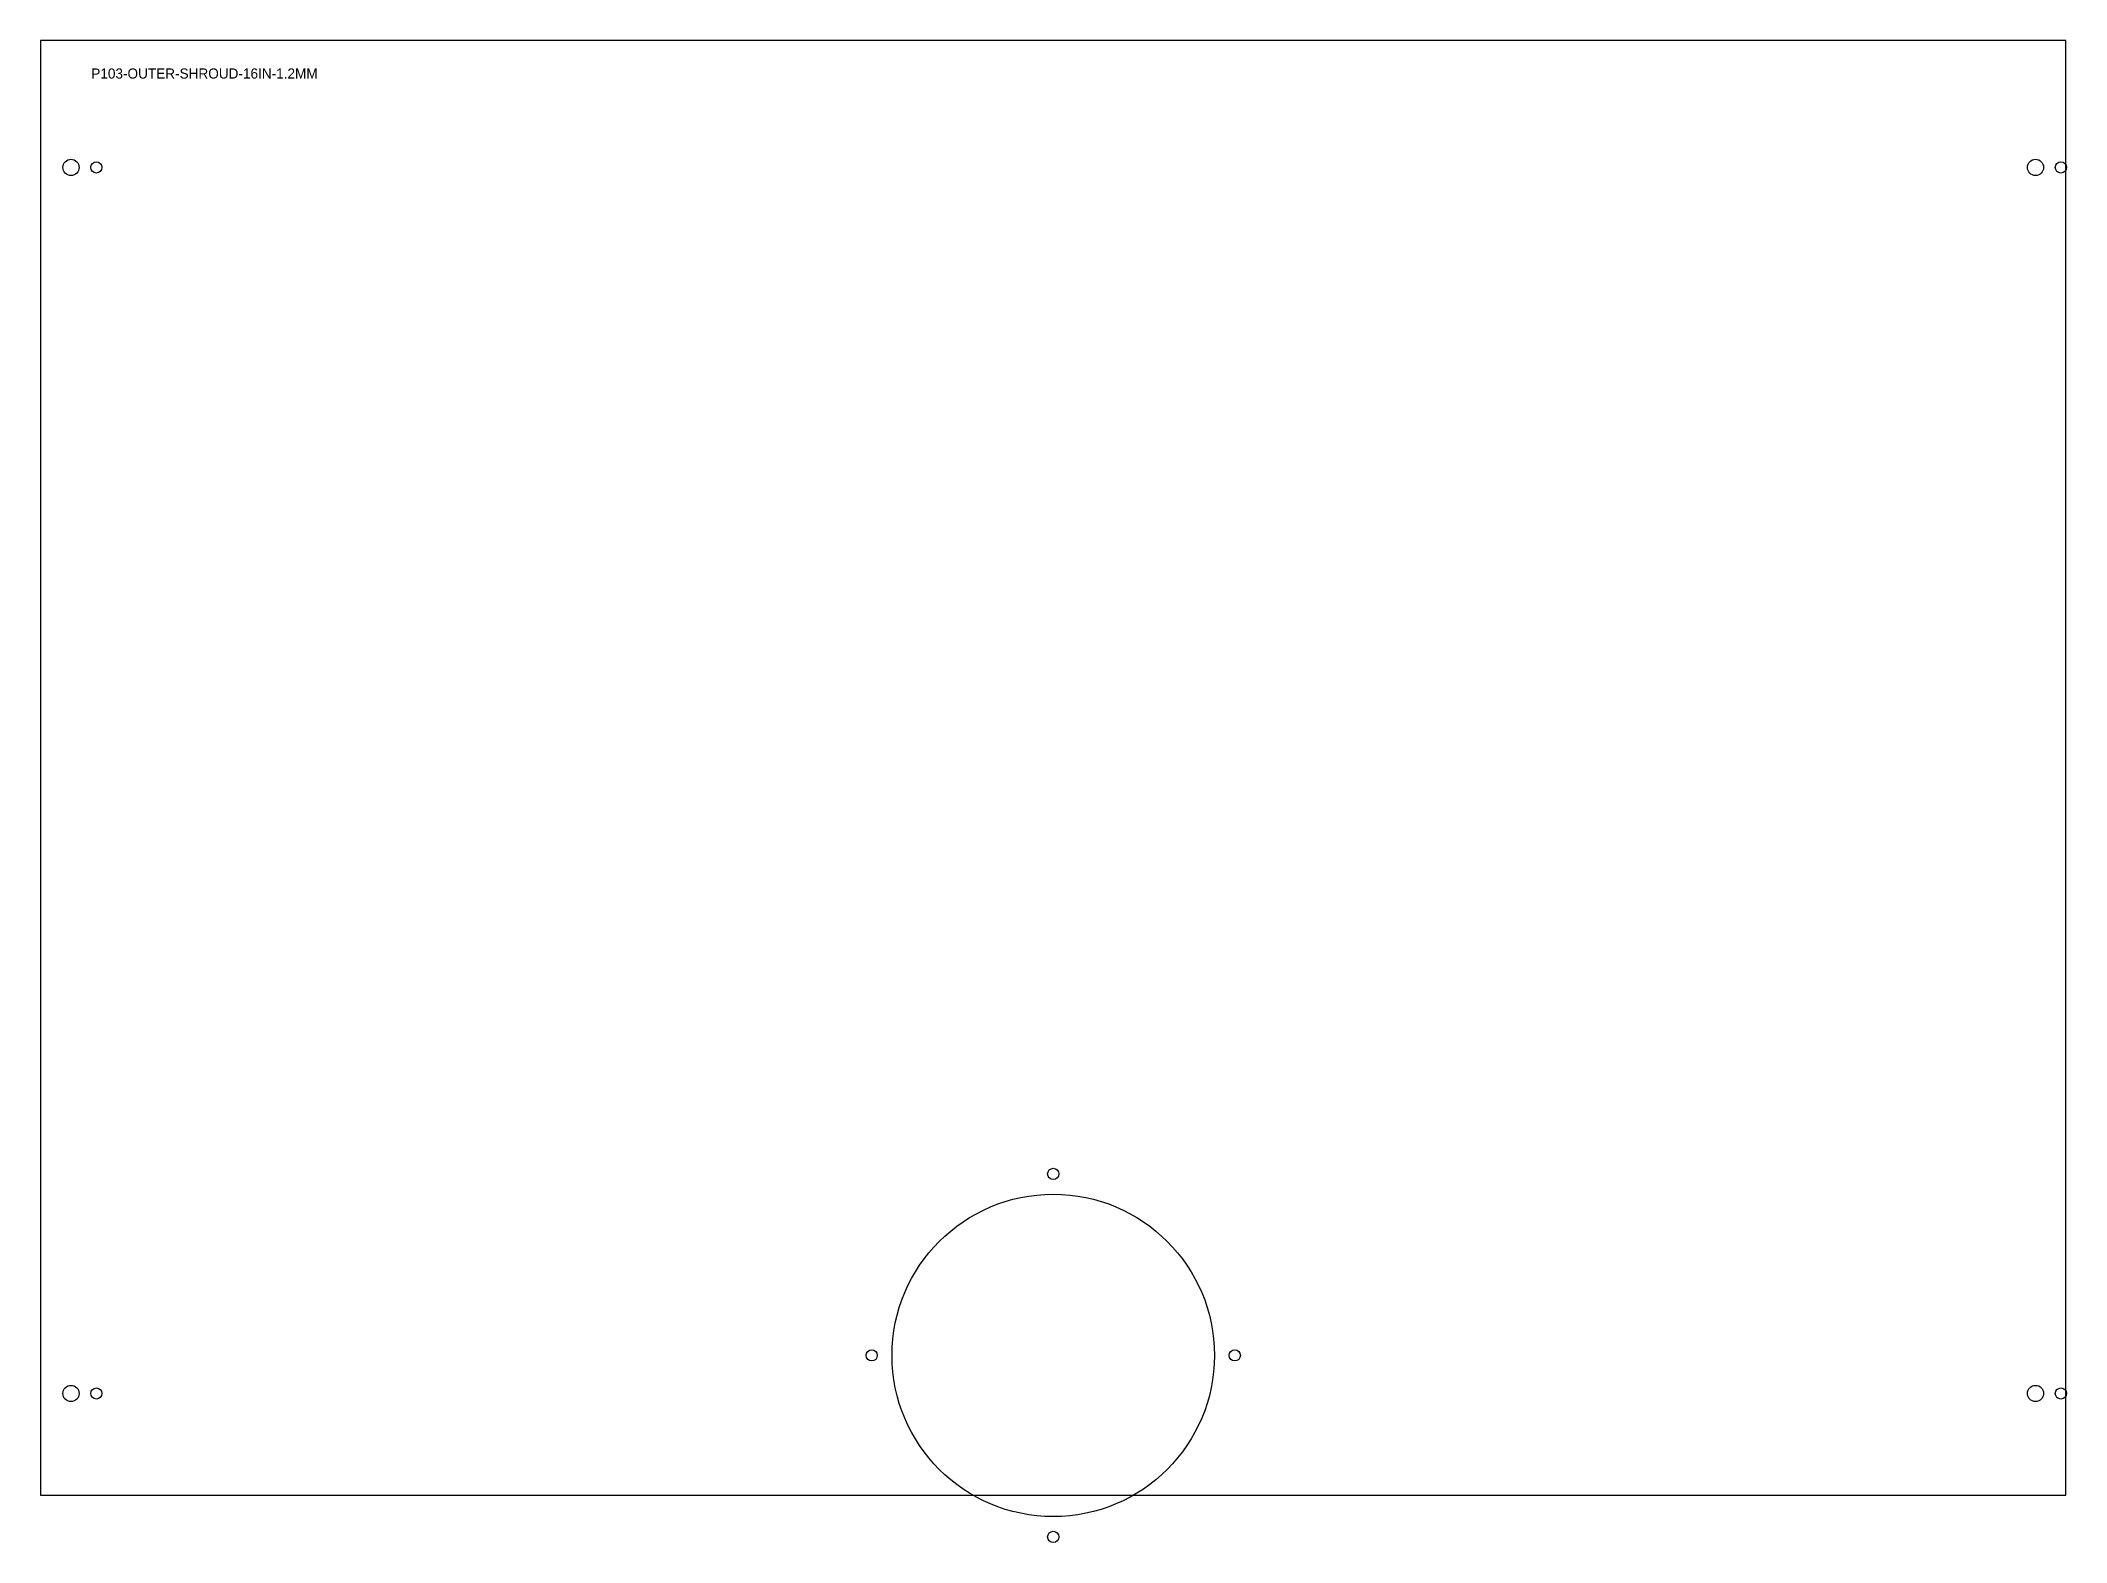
# Model space of a CAD drawing. Extents: x 10 to 808, y -9 to 583.
import ezdxf

# ---------------------------------------------------------------- set-up
doc = ezdxf.new("R2010")
doc.units = 0
for name, color, linetype in [('CUT', 7, 'CONTINUOUS'), ('CUT_INTERIOR', 4, 'CONTINUOUS'), ('ETCH', 1, 'CONTINUOUS')]:
    doc.layers.add(name, color=color, linetype=linetype)

msp = doc.modelspace()

# ---------------------------------------------------------------- linework, layer by layer
at = {"layer": 'CUT'}
for p, q in [((807.8292, 583), (10, 583)), ((10, 583), (10, 10)), ((807.8292, 10), (807.8292, 583)), ((10, 10), (807.8292, 10))]:
    msp.add_line(p, q, dxfattribs=at)
at = {"layer": 'CUT_INTERIOR'}
for centre, radius in [((22, 533), 3.2), ((32, 533), 2.2), ((795.8292, 533), 3.2), ((805.8292, 533), 2.2), ((408.9146, 136.5), 2.2), ((408.9146, 65), 63.5), ((337.4146, 65), 2.2), ((480.4146, 65), 2.2), ((22, 50), 3.2), ((32, 50), 2.2), ((795.8292, 50), 3.2), ((805.8292, 50), 2.2), ((408.9146, -6.5), 2.2)]:
    msp.add_circle(centre, radius, dxfattribs=at)

# ---------------------------------------------------------------- texts
at = {"layer": 'ETCH'}
msp.add_text('P103-OUTER-SHROUD-16IN-1.2MM', height=4, dxfattribs=at).set_placement((30, 568))

doc.saveas('drawing.dxf')
